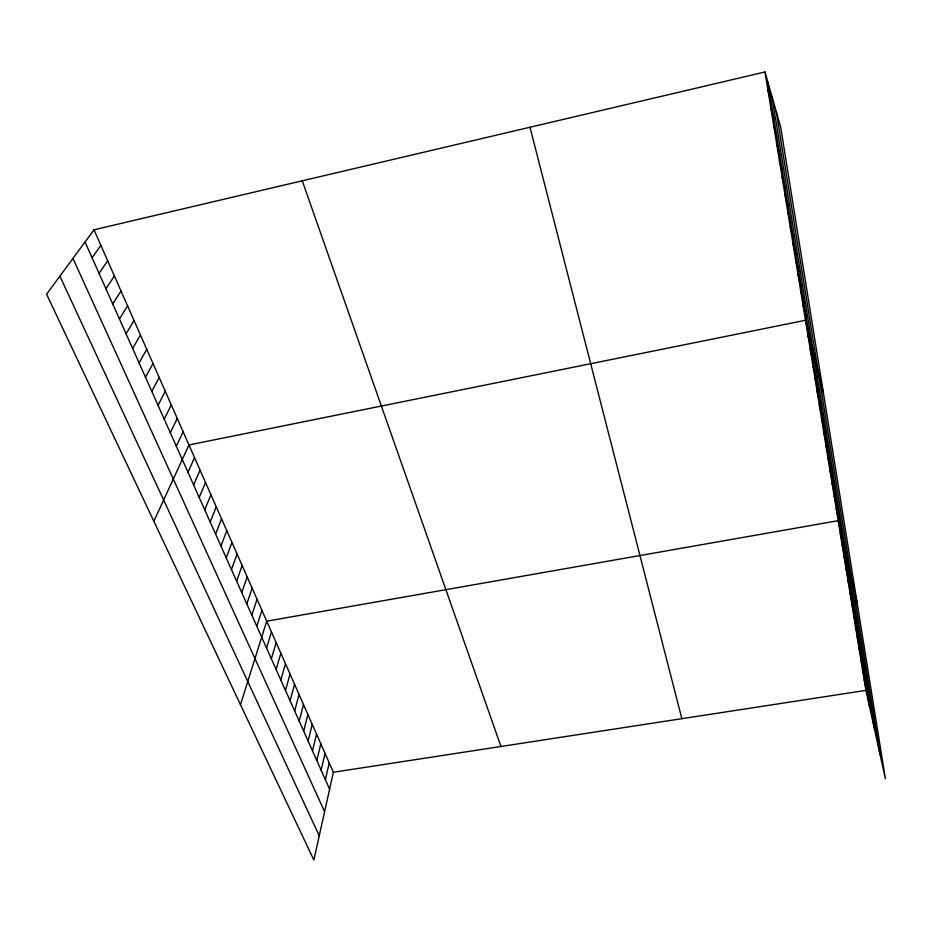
<?xml version="1.0" encoding="UTF-8"?>
<svg xmlns="http://www.w3.org/2000/svg" width="932" height="932" viewBox="0 0 932 932"><rect width="100%" height="100%" fill="white"/><g stroke="black" fill="none" stroke-linecap="round" stroke-linejoin="round"><path stroke-width="1.4" d="M94.016 229.785L333.376 772.255L313.839 860.026L46.6 294.197L94.016 229.785L764.962 71.974L780.678 127.067L885.4 778.779L865.933 690.379L764.962 71.974M325.396 779.7L329.229 762.854M321.132 770.17L325.047 753.371M316.833 760.535L320.818 743.794M312.476 750.819L316.554 734.113M308.096 740.998L312.243 724.35M303.657 731.084L307.886 714.495M299.184 721.065L303.494 704.534M294.663 710.953L299.055 694.48M290.097 700.736L294.57 684.321M285.483 690.414L290.05 674.057M280.823 679.987L285.472 663.701M276.117 669.444L280.858 653.239M271.352 658.808L276.198 642.661M266.552 648.055L271.48 631.978M240.479 704.697L266.715 621.19L838.229 520.673L857.149 602.934M256.789 626.211L261.915 610.297M251.826 615.12L257.046 599.276M246.817 603.913L252.141 588.15M241.749 592.577L247.178 576.908M236.635 581.125L242.169 565.538M231.462 569.557L237.101 554.051M226.231 557.86L231.975 542.447M220.942 546.035L226.802 530.716M215.595 534.071L221.571 518.868M210.201 521.99L216.282 506.88M204.737 509.769L210.935 494.764M199.215 497.42L205.529 482.52M193.623 484.92L200.065 470.136M187.984 472.291L194.543 457.624M153.862 521.314L188.963 444.96L805.504 320.27L823.306 392.395M176.323 446.195L183.138 431.772M170.3 432.728L177.255 418.433M164.207 419.097L171.302 404.931M158.044 405.303L165.267 391.277M151.8 391.347L159.174 377.46M145.485 377.215L153.011 363.48M139.089 362.921L146.767 349.337M132.624 348.452L140.452 335.019M126.076 333.807L134.057 320.526M119.447 318.977L127.579 305.871M112.737 303.96L121.032 291.017M105.945 288.757L114.403 276M99.06 273.367L107.693 260.785M92.093 257.768L100.901 245.384M333.376 772.255L865.933 690.379M59.893 276.14L319.233 835.771M72.941 258.409L324.592 811.69M85.033 241.982L329.613 789.148M302.259 180.808L500.973 746.485M767.921 90.101L770.915 100.738M770.846 107.984L773.875 118.888M773.723 125.634L776.787 136.783M776.566 143.039L779.653 154.444M779.373 160.222L782.496 171.861M782.146 177.173L785.292 189.045M784.872 193.903L788.053 206.007M787.563 210.422L790.779 222.736M790.231 226.721L793.458 239.244M792.852 242.809L796.114 255.543M529.97 127.241L681.851 718.677M795.45 258.7L798.736 271.631M798.013 274.381L801.322 287.51M800.541 289.875L803.873 303.18M803.034 305.172L806.39 318.662M807.869 334.751L811.259 348.58M810.199 349.057L813.613 363.061M812.518 363.2L815.943 377.355M814.789 377.169L818.249 391.475M817.049 390.986L820.521 405.432M819.275 404.628L822.758 419.225M821.476 418.118L824.983 432.844M823.655 431.458L827.173 446.323M825.81 444.646L829.34 459.627M827.942 457.67L831.484 472.792M830.039 470.555L833.604 485.793M832.125 483.3L835.689 498.655M834.175 495.894L837.763 511.365M836.214 508.359L839.814 523.935M840.21 532.859L843.833 548.657M842.178 544.917L845.813 560.808M844.124 556.835L847.771 572.819M846.058 568.625L849.704 584.713M847.957 580.287L851.615 596.468M849.844 591.832L853.514 608.095M851.708 603.249L855.378 619.594M853.549 614.538L857.23 630.976M855.378 625.721L859.071 642.23M857.184 636.777L860.877 653.367M858.966 647.728L862.671 664.388M860.737 658.551L864.453 675.292M862.484 669.269L866.201 686.08M864.22 679.882L867.937 696.763M771.917 96.334L874.659 729.989M767.921 82.331L869.661 707.33M776.24 111.525L879.994 754.256"/></g></svg>
